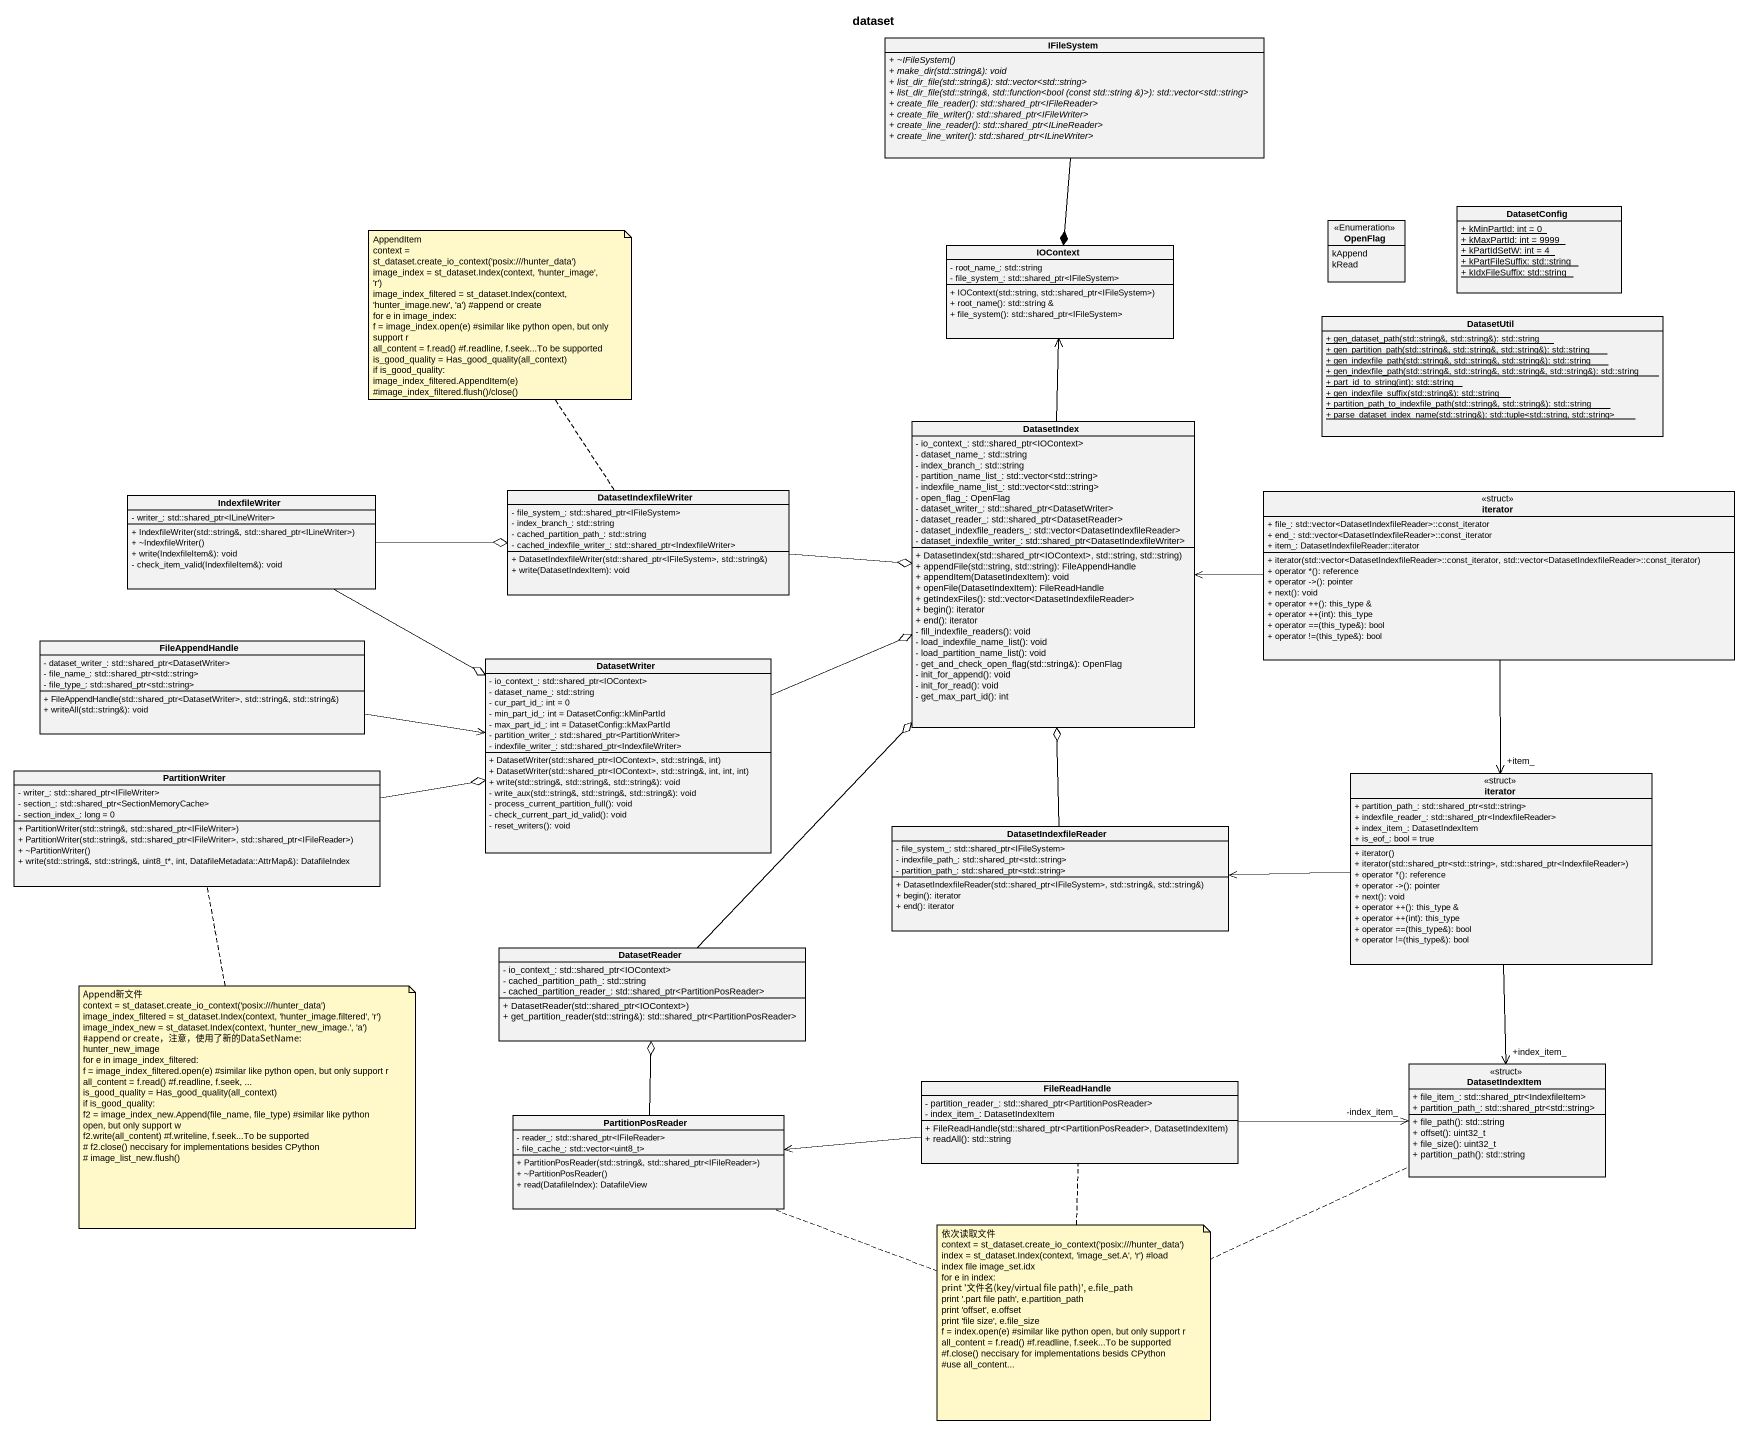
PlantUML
@startuml
title dataset
hide circle
hide empty members
skinparam classAttributeIconSize 0
class IFileSystem {
  {abstract} + ~IFileSystem()
  {abstract} + make_dir(std::string&): void
  {abstract} + list_dir_file(std::string&): std::vector<std::string>
  {abstract} + list_dir_file(std::string&, std::function<bool (const std::string &)>): std::vector<std::string>
  {abstract} + create_file_reader(): std::shared_ptr<IFileReader>
  {abstract} + create_file_writer(): std::shared_ptr<IFileWriter>
  {abstract} + create_line_reader(): std::shared_ptr<ILineReader>
  {abstract} + create_line_writer(): std::shared_ptr<ILineWriter>
}
enum OpenFlag <<Enumeration>> {
  kAppend
  kRead
}
class DatasetConfig {
  {static} + kMinPartId: int = 0
  {static} + kMaxPartId: int = 9999
  {static} + kPartIdSetW: int = 4
  {static} + kPartFileSuffix: std::string
  {static} + kIdxFileSuffix: std::string
}
class IOContext {
  - root_name_: std::string
  - file_system_: std::shared_ptr<IFileSystem>
  + IOContext(std::string, std::shared_ptr<IFileSystem>)
  + root_name(): std::string &
  + file_system(): std::shared_ptr<IFileSystem>
}
class DatasetUtil {
  {static} + gen_dataset_path(std::string&, std::string&): std::string
  {static} + gen_partition_path(std::string&, std::string&, std::string&): std::string
  {static} + gen_indexfile_path(std::string&, std::string&, std::string&): std::string
  {static} + gen_indexfile_path(std::string&, std::string&, std::string&, std::string&): std::string
  {static} + part_id_to_string(int): std::string
  {static} + gen_indexfile_suffix(std::string&): std::string
  {static} + partition_path_to_indexfile_path(std::string&, std::string&): std::string
  {static} + parse_dataset_index_name(std::string&): std::tuple<std::string, std::string>
}
class DatasetIndex {
  - io_context_: std::shared_ptr<IOContext>
  - dataset_name_: std::string
  - index_branch_: std::string
  - partition_name_list_: std::vector<std::string>
  - indexfile_name_list_: std::vector<std::string>
  - open_flag_: OpenFlag
  - dataset_writer_: std::shared_ptr<DatasetWriter>
  - dataset_reader_: std::shared_ptr<DatasetReader>
  - dataset_indexfile_readers_: std::vector<DatasetIndexfileReader>
  - dataset_indexfile_writer_: std::shared_ptr<DatasetIndexfileWriter>
  + DatasetIndex(std::shared_ptr<IOContext>, std::string, std::string)
  + appendFile(std::string, std::string): FileAppendHandle
  + appendItem(DatasetIndexItem): void
  + openFile(DatasetIndexItem): FileReadHandle
  + getIndexFiles(): std::vector<DatasetIndexfileReader>
  + begin(): iterator
  + end(): iterator
  - fill_indexfile_readers(): void
  - load_indexfile_name_list(): void
  - load_partition_name_list(): void
  - get_and_check_open_flag(std::string&): OpenFlag
  - init_for_append(): void
  - init_for_read(): void
  - get_max_part_id(): int
}
class DatasetIndexfileWriter {
  - file_system_: std::shared_ptr<IFileSystem>
  - index_branch_: std::string
  - cached_partition_path_: std::string
  - cached_indexfile_writer_: std::shared_ptr<IndexfileWriter>
  + DatasetIndexfileWriter(std::shared_ptr<IFileSystem>, std::string&)
  + write(DatasetIndexItem): void
}
class iterator <<struct>> {
  + file_: std::vector<DatasetIndexfileReader>::const_iterator
  + end_: std::vector<DatasetIndexfileReader>::const_iterator
  + item_: DatasetIndexfileReader::iterator
  + iterator(std::vector<DatasetIndexfileReader>::const_iterator, std::vector<DatasetIndexfileReader>::const_iterator)
  + operator *(): reference
  + operator ->(): pointer
  + next(): void
  + operator ++(): this_type &
  + operator ++(int): this_type
  + operator ==(this_type&): bool
  + operator !=(this_type&): bool
}
class IndexfileWriter {
  - writer_: std::shared_ptr<ILineWriter>
  + IndexfileWriter(std::string&, std::shared_ptr<ILineWriter>)
  + ~IndexfileWriter()
  + write(IndexfileItem&): void
  - check_item_valid(IndexfileItem&): void
}
class FileAppendHandle {
  - dataset_writer_: std::shared_ptr<DatasetWriter>
  - file_name_: std::shared_ptr<std::string>
  - file_type_: std::shared_ptr<std::string>
  + FileAppendHandle(std::shared_ptr<DatasetWriter>, std::string&, std::string&)
  + writeAll(std::string&): void
}
class DatasetWriter {
  - io_context_: std::shared_ptr<IOContext>
  - dataset_name_: std::string
  - cur_part_id_: int = 0
  - min_part_id_: int = DatasetConfig::kMinPartId
  - max_part_id_: int = DatasetConfig::kMaxPartId
  - partition_writer_: std::shared_ptr<PartitionWriter>
  - indexfile_writer_: std::shared_ptr<IndexfileWriter>
  + DatasetWriter(std::shared_ptr<IOContext>, std::string&, int)
  + DatasetWriter(std::shared_ptr<IOContext>, std::string&, int, int, int)
  + write(std::string&, std::string&, std::string&): void
  - write_aux(std::string&, std::string&, std::string&): void
  - process_current_partition_full(): void
  - check_current_part_id_valid(): void
  - reset_writers(): void
}
class PartitionWriter {
  - writer_: std::shared_ptr<IFileWriter>
  - section_: std::shared_ptr<SectionMemoryCache>
  - section_index_: long = 0
  + PartitionWriter(std::string&, std::shared_ptr<IFileWriter>)
  + PartitionWriter(std::string&, std::shared_ptr<IFileWriter>, std::shared_ptr<IFileReader>)
  + ~PartitionWriter()
  + write(std::string&, std::string&, uint8_t*, int, DatafileMetadata::AttrMap&): DatafileIndex
}
class "iterator" as iterator_2 <<struct>> {
  + partition_path_: std::shared_ptr<std::string>
  + indexfile_reader_: std::shared_ptr<IndexfileReader>
  + index_item_: DatasetIndexItem
  + is_eof_: bool = true
  + iterator()
  + iterator(std::shared_ptr<std::string>, std::shared_ptr<IndexfileReader>)
  + operator *(): reference
  + operator ->(): pointer
  + next(): void
  + operator ++(): this_type &
  + operator ++(int): this_type
  + operator ==(this_type&): bool
  + operator !=(this_type&): bool
}
class DatasetIndexfileReader {
  - file_system_: std::shared_ptr<IFileSystem>
  - indexfile_path_: std::shared_ptr<std::string>
  - partition_path_: std::shared_ptr<std::string>
  + DatasetIndexfileReader(std::shared_ptr<IFileSystem>, std::string&, std::string&)
  + begin(): iterator
  + end(): iterator
}
class DatasetReader {
  - io_context_: std::shared_ptr<IOContext>
  - cached_partition_path_: std::string
  - cached_partition_reader_: std::shared_ptr<PartitionPosReader>
  + DatasetReader(std::shared_ptr<IOContext>)
  + get_partition_reader(std::string&): std::shared_ptr<PartitionPosReader>
}
class DatasetIndexItem <<struct>> {
  + file_item_: std::shared_ptr<IndexfileItem>
  + partition_path_: std::shared_ptr<std::string>
  + file_path(): std::string
  + offset(): uint32_t
  + file_size(): uint32_t
  + partition_path(): std::string
}
class FileReadHandle {
  - partition_reader_: std::shared_ptr<PartitionPosReader>
  - index_item_: DatasetIndexItem
  + FileReadHandle(std::shared_ptr<PartitionPosReader>, DatasetIndexItem)
  + readAll(): std::string
}
class PartitionPosReader {
  - reader_: std::shared_ptr<IFileReader>
  - file_cache_: std::vector<uint8_t>
  + PartitionPosReader(std::string&, std::shared_ptr<IFileReader>)
  + ~PartitionPosReader()
  + read(DatafileIndex): DatafileView
}
IFileSystem --* IOContext
DatasetIndex -up-> IOContext
DatasetIndexfileWriter -right-o DatasetIndex
iterator -left-> DatasetIndex
iterator --> "+item_" iterator_2
IndexfileWriter -right-o DatasetIndexfileWriter
IndexfileWriter -right-o DatasetWriter
FileAppendHandle -right-> DatasetWriter
DatasetWriter -right-o DatasetIndex
PartitionWriter -right-o DatasetWriter
iterator_2 -left-> DatasetIndexfileReader
iterator_2 --> "+index_item_" DatasetIndexItem
DatasetIndexfileReader -up-o DatasetIndex
DatasetReader -up-o DatasetIndex
FileReadHandle -right-> "-index_item_" DatasetIndexItem
FileReadHandle -left-> PartitionPosReader
PartitionPosReader -up-o DatasetReader
note top of DatasetIndexfileWriter
  AppendItem
  context = st_dataset.create_io_context('posix:///hunter_data')
  image_index = st_dataset.Index(context, 'hunter_image', 'r')
  image_index_filtered = st_dataset.Index(context, 'hunter_image.new', 'a') #append or create
  for e in image_index:
  f = image_index.open(e) #similar like python open, but only support r
  all_content = f.read() #f.readline, f.seek...To be supported
  is_good_quality = Has_good_quality(all_context)
  if is_good_quality:
  image_index_filtered.AppendItem(e)
  #image_index_filtered.flush()/close()
end note
note bottom of PartitionWriter
  Append新文件
  context = st_dataset.create_io_context('posix:///hunter_data')
  image_index_filtered = st_dataset.Index(context, 'hunter_image.filtered', 'r')
  image_index_new = st_dataset.Index(context, 'hunter_new_image.', 'a') #append or create，注意，使用了新的DataSetName: hunter_new_image
  for e in image_index_filtered:
  f = image_index_filtered.open(e) #similar like python open, but only support r
  all_content = f.read() #f.readline, f.seek, ...
  is_good_quality = Has_good_quality(all_context)
  if is_good_quality:
  f2 = image_index_new.Append(file_name, file_type) #similar like python open, but only support w
  f2.write(all_content) #f.writeline, f.seek...To be supported
  # f2.close() neccisary for implementations besides CPython
  # image_list_new.flush()
end note
note as N3
  依次读取文件
  context = st_dataset.create_io_context('posix:///hunter_data')
  index = st_dataset.Index(context, 'image_set.A', 'r') #load index file image_set.idx
  for e in index:
  print '文件名(key/virtual file path)', e.file_path
  print '.part file path', e.partition_path
  print 'offset', e.offset
  print 'file size', e.file_size
  f = index.open(e) #similar like python open, but only support r
  all_content = f.read() #f.readline, f.seek...To be supported
  #f.close() neccisary for implementations besids CPython
  #use all_content...
end note
N3 .. PartitionPosReader
N3 .. FileReadHandle
N3 .. DatasetIndexItem
@enduml
